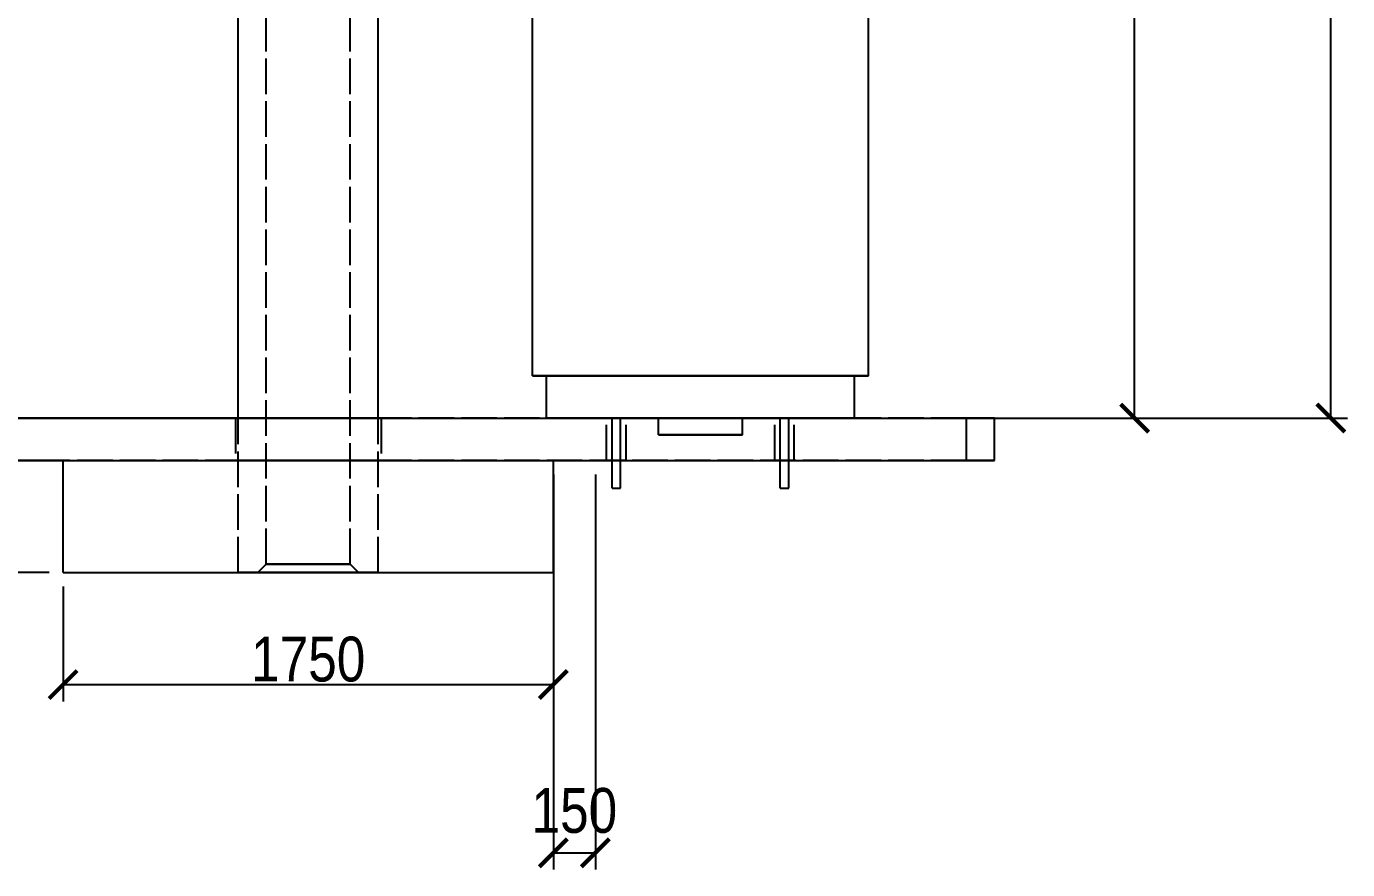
# Model space of a CAD drawing. Header units: millimetres. Extents: x -13 to 147, y -140 to 87.
# Drawn here: x 15.19 to 62.35, y 26.9 to 56.98 of the extents above; entities that cross this region are included whole.
import ezdxf

# ---------------------------------------------------------------- set-up
doc = ezdxf.new("R2010")
doc.units = ezdxf.units.MM
doc.linetypes.add('DASHED', pattern=[1.524, 1.27, -0.254])
for name, color, linetype in [('DIMS', 3, 'CONTINUOUS'), ('HIDDEN', 8, 'DASHED'), ('VISIBLE', 7, 'CONTINUOUS')]:
    doc.layers.add(name, color=color, linetype=linetype)
doc.styles.add('OpenSansCondensed-Light', font='OpenSansCondensed-Light.ttf')
doc.dimstyles.new('EZDXF', dxfattribs={"dimtxt": 0.25, "dimasz": 0.175, "dimexe": 0.375, "dimexo": 0.125, "dimgap": 0.1, "dimtad": 1, "dimlfac": 100, "dimzin": 12, "dimdsep": 46, "dimtxsty": 'OpenSansCondensed-Light', "dimblk": 'ARCHTICK', "dimcen": 2.5, "dimazin": 3, "dimtfac": 0.5, "dimtmove": 2, "dimatfit": 3})

# ---------------------------------------------------------------- blocks, each defined once
blk = doc.blocks.new('_ARCHTICK')
at = {"color": 0, "linetype": 'BYBLOCK', "const_width": 0.15}
blk.add_lwpolyline([(-0.5, -0.5), (0.5, 0.5)], dxfattribs=at)

msp = doc.modelspace()

# ---------------------------------------------------------------- linework, layer by layer
at = {"layer": 'HIDDEN'}
for points in [[(23.75, 37.8), (23.75, 86.2)], [(26.75, 37.8), (26.75, 86.2)], [(33.25, 44.51), (33.44048, 44.51), (33.63095, 44.51), (33.82143, 44.51), (34.0119, 44.51), (34.20238, 44.51), (34.39286, 44.51), (34.58333, 44.51), (34.77381, 44.51), (34.96429, 44.51), (35.15476, 44.51), (35.34524, 44.51), (35.53571, 44.51), (35.72619, 44.51), (35.91667, 44.51), (36.10714, 44.51), (36.29762, 44.51), (36.4881, 44.51), (36.67857, 44.51), (36.86905, 44.51), (37.05952, 44.51), (37.25, 44.51), (37.44048, 44.51), (37.63095, 44.51), (37.82143, 44.51), (38.0119, 44.51), (38.20238, 44.51), (38.39286, 44.51), (38.58333, 44.51), (38.77381, 44.51), (38.96429, 44.51), (39.15476, 44.51), (39.34524, 44.51), (39.53571, 44.51), (39.72619, 44.51), (39.91667, 44.51), (40.10714, 44.51), (40.29762, 44.51), (40.4881, 44.51), (40.67857, 44.51), (40.86905, 44.51), (41.05952, 44.51), (41.25, 44.51), (41.44048, 44.51), (41.63095, 44.51), (41.82143, 44.51), (42.0119, 44.51), (42.20238, 44.51), (42.39286, 44.51), (42.58333, 44.51), (42.77381, 44.51), (42.96429, 44.51), (43.15476, 44.51), (43.34524, 44.51), (43.53571, 44.51), (43.72619, 44.51), (43.91667, 44.51), (44.10714, 44.51), (44.29762, 44.51), (44.4881, 44.51), (44.67857, 44.51), (44.86905, 44.51), (45.05952, 44.51), (45.25, 44.51)], [(44.75, 44.51), (44.5754, 44.51), (44.40079, 44.51), (44.22619, 44.51), (44.05159, 44.51), (43.87698, 44.51), (43.70238, 44.51), (43.52778, 44.51), (43.35317, 44.51), (43.17857, 44.51), (43.00397, 44.51), (42.82937, 44.51), (42.65476, 44.51), (42.48016, 44.51), (42.30556, 44.51), (42.13095, 44.51), (41.95635, 44.51), (41.78175, 44.51), (41.60714, 44.51), (41.43254, 44.51), (41.25794, 44.51), (41.08333, 44.51), (40.90873, 44.51), (40.73413, 44.51), (40.55952, 44.51), (40.38492, 44.51), (40.21032, 44.51), (40.03571, 44.51), (39.86111, 44.51), (39.68651, 44.51), (39.5119, 44.51), (39.3373, 44.51), (39.1627, 44.51), (38.9881, 44.51), (38.81349, 44.51), (38.63889, 44.51), (38.46429, 44.51), (38.28968, 44.51), (38.11508, 44.51), (37.94048, 44.51), (37.76587, 44.51), (37.59127, 44.51), (37.41667, 44.51), (37.24206, 44.51), (37.06746, 44.51), (36.89286, 44.51), (36.71825, 44.51), (36.54365, 44.51), (36.36905, 44.51), (36.19444, 44.51), (36.01984, 44.51), (35.84524, 44.51), (35.67063, 44.51), (35.49603, 44.51), (35.32143, 44.51), (35.14683, 44.51), (34.97222, 44.51), (34.79762, 44.51), (34.62302, 44.51), (34.44841, 44.51), (34.27381, 44.51), (34.09921, 44.51), (33.9246, 44.51), (33.75, 44.51)], [(33.75, 44.51), (33.9246, 44.51), (34.09921, 44.51), (34.27381, 44.51), (34.44841, 44.51), (34.62302, 44.51), (34.79762, 44.51), (34.97222, 44.51), (35.14683, 44.51), (35.32143, 44.51), (35.49603, 44.51), (35.67063, 44.51), (35.84524, 44.51), (36.01984, 44.51), (36.19444, 44.51), (36.36905, 44.51), (36.54365, 44.51), (36.71825, 44.51), (36.89286, 44.51), (37.06746, 44.51), (37.24206, 44.51), (37.41667, 44.51), (37.59127, 44.51), (37.76587, 44.51), (37.94048, 44.51), (38.11508, 44.51), (38.28968, 44.51), (38.46429, 44.51), (38.63889, 44.51), (38.81349, 44.51), (38.9881, 44.51), (39.1627, 44.51), (39.3373, 44.51), (39.5119, 44.51), (39.68651, 44.51), (39.86111, 44.51), (40.03571, 44.51), (40.21032, 44.51), (40.38492, 44.51), (40.55952, 44.51), (40.73413, 44.51), (40.90873, 44.51), (41.08333, 44.51), (41.25794, 44.51), (41.43254, 44.51), (41.60714, 44.51), (41.78175, 44.51), (41.95635, 44.51), (42.13095, 44.51), (42.30556, 44.51), (42.48016, 44.51), (42.65476, 44.51), (42.82937, 44.51), (43.00397, 44.51), (43.17857, 44.51), (43.35317, 44.51), (43.52778, 44.51), (43.70238, 44.51), (43.87698, 44.51), (44.05159, 44.51), (44.22619, 44.51), (44.40079, 44.51), (44.5754, 44.51), (44.75, 44.51)], [(48.75, 43.01), (1.75, 43.01)], [(25.25, 43.01), (25.20873, 43.01), (25.16746, 43.01), (25.12619, 43.01), (25.08492, 43.01), (25.04365, 43.01), (25.00238, 43.01), (24.96111, 43.01), (24.91984, 43.01), (24.87857, 43.01), (24.8373, 43.01), (24.79603, 43.01), (24.75476, 43.01), (24.71349, 43.01), (24.67222, 43.01), (24.63095, 43.01), (24.58968, 43.01), (24.54841, 43.01), (24.50714, 43.01), (24.46587, 43.01), (24.4246, 43.01), (24.38333, 43.01), (24.34206, 43.01), (24.30079, 43.01), (24.25952, 43.01), (24.21825, 43.01), (24.17698, 43.01), (24.13571, 43.01), (24.09444, 43.01), (24.05317, 43.01), (24.0119, 43.01), (23.97063, 43.01), (23.92937, 43.01), (23.8881, 43.01), (23.84683, 43.01), (23.80556, 43.01), (23.76429, 43.01), (23.72302, 43.01), (23.68175, 43.01), (23.64048, 43.01), (23.59921, 43.01), (23.55794, 43.01), (23.51667, 43.01), (23.4754, 43.01), (23.43413, 43.01), (23.39286, 43.01), (23.35159, 43.01), (23.31032, 43.01), (23.26905, 43.01), (23.22778, 43.01), (23.18651, 43.01), (23.14524, 43.01), (23.10397, 43.01), (23.0627, 43.01), (23.02143, 43.01), (22.98016, 43.01), (22.93889, 43.01), (22.89762, 43.01), (22.85635, 43.01), (22.81508, 43.01), (22.77381, 43.01), (22.73254, 43.01), (22.69127, 43.01), (22.65, 43.01)], [(22.65, 43.01), (22.73254, 43.01), (22.81508, 43.01), (22.89762, 43.01), (22.98016, 43.01), (23.0627, 43.01), (23.14524, 43.01), (23.22778, 43.01), (23.31032, 43.01), (23.39286, 43.01), (23.4754, 43.01), (23.55794, 43.01), (23.64048, 43.01), (23.72302, 43.01), (23.80556, 43.01), (23.8881, 43.01), (23.97063, 43.01), (24.05317, 43.01), (24.13571, 43.01), (24.21825, 43.01), (24.30079, 43.01), (24.38333, 43.01), (24.46587, 43.01), (24.54841, 43.01), (24.63095, 43.01), (24.71349, 43.01), (24.79603, 43.01), (24.87857, 43.01), (24.96111, 43.01), (25.04365, 43.01), (25.12619, 43.01), (25.20873, 43.01), (25.29127, 43.01), (25.37381, 43.01), (25.45635, 43.01), (25.53889, 43.01), (25.62143, 43.01), (25.70397, 43.01), (25.78651, 43.01), (25.86905, 43.01), (25.95159, 43.01), (26.03413, 43.01), (26.11667, 43.01), (26.19921, 43.01), (26.28175, 43.01), (26.36429, 43.01), (26.44683, 43.01), (26.52937, 43.01), (26.6119, 43.01), (26.69444, 43.01), (26.77698, 43.01), (26.85952, 43.01), (26.94206, 43.01), (27.0246, 43.01), (27.10714, 43.01), (27.18968, 43.01), (27.27222, 43.01), (27.35476, 43.01), (27.4373, 43.01), (27.51984, 43.01), (27.60238, 43.01), (27.68492, 43.01), (27.76746, 43.01), (27.85, 43.01)], [(22.65, 43.01), (22.65, 41.5)], [(22.75, 37.5), (22.75, 43.01)], [(27.85, 43.01), (27.80873, 43.01), (27.76746, 43.01), (27.72619, 43.01), (27.68492, 43.01), (27.64365, 43.01), (27.60238, 43.01), (27.56111, 43.01), (27.51984, 43.01), (27.47857, 43.01), (27.4373, 43.01), (27.39603, 43.01), (27.35476, 43.01), (27.31349, 43.01), (27.27222, 43.01), (27.23095, 43.01), (27.18968, 43.01), (27.14841, 43.01), (27.10714, 43.01), (27.06587, 43.01), (27.0246, 43.01), (26.98333, 43.01), (26.94206, 43.01), (26.90079, 43.01), (26.85952, 43.01), (26.81825, 43.01), (26.77698, 43.01), (26.73571, 43.01), (26.69444, 43.01), (26.65317, 43.01), (26.6119, 43.01), (26.57063, 43.01), (26.52937, 43.01), (26.4881, 43.01), (26.44683, 43.01), (26.40556, 43.01), (26.36429, 43.01), (26.32302, 43.01), (26.28175, 43.01), (26.24048, 43.01), (26.19921, 43.01), (26.15794, 43.01), (26.11667, 43.01), (26.0754, 43.01), (26.03413, 43.01), (25.99286, 43.01), (25.95159, 43.01), (25.91032, 43.01), (25.86905, 43.01), (25.82778, 43.01), (25.78651, 43.01), (25.74524, 43.01), (25.70397, 43.01), (25.6627, 43.01), (25.62143, 43.01), (25.58016, 43.01), (25.53889, 43.01), (25.49762, 43.01), (25.45635, 43.01), (25.41508, 43.01), (25.37381, 43.01), (25.33254, 43.01), (25.29127, 43.01), (25.25, 43.01)], [(27.75, 37.5), (27.75, 43.01)], [(27.85, 43.01), (27.85, 41.5)], [(44.75, 43.01), (44.5754, 43.01), (44.40079, 43.01), (44.22619, 43.01), (44.05159, 43.01), (43.87698, 43.01), (43.70238, 43.01), (43.52778, 43.01), (43.35317, 43.01), (43.17857, 43.01), (43.00397, 43.01), (42.82937, 43.01), (42.65476, 43.01), (42.48016, 43.01), (42.30556, 43.01), (42.13095, 43.01), (41.95635, 43.01), (41.78175, 43.01), (41.60714, 43.01), (41.43254, 43.01), (41.25794, 43.01), (41.08333, 43.01), (40.90873, 43.01), (40.73413, 43.01), (40.55952, 43.01), (40.38492, 43.01), (40.21032, 43.01), (40.03571, 43.01), (39.86111, 43.01), (39.68651, 43.01), (39.5119, 43.01), (39.3373, 43.01), (39.1627, 43.01), (38.9881, 43.01), (38.81349, 43.01), (38.63889, 43.01), (38.46429, 43.01), (38.28968, 43.01), (38.11508, 43.01), (37.94048, 43.01), (37.76587, 43.01), (37.59127, 43.01), (37.41667, 43.01), (37.24206, 43.01), (37.06746, 43.01), (36.89286, 43.01), (36.71825, 43.01), (36.54365, 43.01), (36.36905, 43.01), (36.19444, 43.01), (36.01984, 43.01), (35.84524, 43.01), (35.67063, 43.01), (35.49603, 43.01), (35.32143, 43.01), (35.14683, 43.01), (34.97222, 43.01), (34.79762, 43.01), (34.62302, 43.01), (34.44841, 43.01), (34.27381, 43.01), (34.09921, 43.01), (33.9246, 43.01), (33.75, 43.01)], [(33.75, 43.01), (33.9246, 43.01), (34.09921, 43.01), (34.27381, 43.01), (34.44841, 43.01), (34.62302, 43.01), (34.79762, 43.01), (34.97222, 43.01), (35.14683, 43.01), (35.32143, 43.01), (35.49603, 43.01), (35.67063, 43.01), (35.84524, 43.01), (36.01984, 43.01), (36.19444, 43.01), (36.36905, 43.01), (36.54365, 43.01), (36.71825, 43.01), (36.89286, 43.01), (37.06746, 43.01), (37.24206, 43.01), (37.41667, 43.01), (37.59127, 43.01), (37.76587, 43.01), (37.94048, 43.01), (38.11508, 43.01), (38.28968, 43.01), (38.46429, 43.01), (38.63889, 43.01), (38.81349, 43.01), (38.9881, 43.01), (39.1627, 43.01), (39.3373, 43.01), (39.5119, 43.01), (39.68651, 43.01), (39.86111, 43.01), (40.03571, 43.01), (40.21032, 43.01), (40.38492, 43.01), (40.55952, 43.01), (40.73413, 43.01), (40.90873, 43.01), (41.08333, 43.01), (41.25794, 43.01), (41.43254, 43.01), (41.60714, 43.01), (41.78175, 43.01), (41.95635, 43.01), (42.13095, 43.01), (42.30556, 43.01), (42.48016, 43.01), (42.65476, 43.01), (42.82937, 43.01), (43.00397, 43.01), (43.17857, 43.01), (43.35317, 43.01), (43.52778, 43.01), (43.70238, 43.01), (43.87698, 43.01), (44.05159, 43.01), (44.22619, 43.01), (44.40079, 43.01), (44.5754, 43.01), (44.75, 43.01)], [(36.6, 43.01), (36.58889, 43.01), (36.57778, 43.01), (36.56667, 43.01), (36.55556, 43.01), (36.54444, 43.01), (36.53333, 43.01), (36.52222, 43.01), (36.51111, 43.01), (36.5, 43.01), (36.48889, 43.01), (36.47778, 43.01), (36.46667, 43.01), (36.45556, 43.01), (36.44444, 43.01), (36.43333, 43.01), (36.42222, 43.01), (36.41111, 43.01), (36.4, 43.01), (36.38889, 43.01), (36.37778, 43.01), (36.36667, 43.01), (36.35556, 43.01), (36.34444, 43.01), (36.33333, 43.01), (36.32222, 43.01), (36.31111, 43.01), (36.3, 43.01), (36.28889, 43.01), (36.27778, 43.01), (36.26667, 43.01), (36.25556, 43.01), (36.24444, 43.01), (36.23333, 43.01), (36.22222, 43.01), (36.21111, 43.01), (36.2, 43.01), (36.18889, 43.01), (36.17778, 43.01), (36.16667, 43.01), (36.15556, 43.01), (36.14444, 43.01), (36.13333, 43.01), (36.12222, 43.01), (36.11111, 43.01), (36.1, 43.01), (36.08889, 43.01), (36.07778, 43.01), (36.06667, 43.01), (36.05556, 43.01), (36.04444, 43.01), (36.03333, 43.01), (36.02222, 43.01), (36.01111, 43.01), (36, 43.01), (35.98889, 43.01), (35.97778, 43.01), (35.96667, 43.01), (35.95556, 43.01), (35.94444, 43.01), (35.93333, 43.01), (35.92222, 43.01), (35.91111, 43.01), (35.9, 43.01)], [(35.9, 43.01), (35.91111, 43.01), (35.92222, 43.01), (35.93333, 43.01), (35.94444, 43.01), (35.95556, 43.01), (35.96667, 43.01), (35.97778, 43.01), (35.98889, 43.01), (36, 43.01), (36.01111, 43.01), (36.02222, 43.01), (36.03333, 43.01), (36.04444, 43.01), (36.05556, 43.01), (36.06667, 43.01), (36.07778, 43.01), (36.08889, 43.01), (36.1, 43.01), (36.11111, 43.01), (36.12222, 43.01), (36.13333, 43.01), (36.14444, 43.01), (36.15556, 43.01), (36.16667, 43.01), (36.17778, 43.01), (36.18889, 43.01), (36.2, 43.01), (36.21111, 43.01), (36.22222, 43.01), (36.23333, 43.01), (36.24444, 43.01), (36.25556, 43.01), (36.26667, 43.01), (36.27778, 43.01), (36.28889, 43.01), (36.3, 43.01), (36.31111, 43.01), (36.32222, 43.01), (36.33333, 43.01), (36.34444, 43.01), (36.35556, 43.01), (36.36667, 43.01), (36.37778, 43.01), (36.38889, 43.01), (36.4, 43.01), (36.41111, 43.01), (36.42222, 43.01), (36.43333, 43.01), (36.44444, 43.01), (36.45556, 43.01), (36.46667, 43.01), (36.47778, 43.01), (36.48889, 43.01), (36.5, 43.01), (36.51111, 43.01), (36.52222, 43.01), (36.53333, 43.01), (36.54444, 43.01), (36.55556, 43.01), (36.56667, 43.01), (36.57778, 43.01), (36.58889, 43.01), (36.6, 43.01)], [(35.9, 41.5), (35.9, 43.01)], [(35.9, 41.5), (35.9, 43.01)], [(36.1, 43.01), (36.4, 43.01)], [(36.1, 43.01), (36.4, 43.01)], [(36.1, 40.51), (36.1, 43.01)], [(36.1, 41.5), (36.1, 43.01)], [(36.4, 41.5), (36.4, 43.01)], [(36.4, 40.51), (36.4, 43.01)], [(36.6, 41.5), (36.6, 43.01)], [(36.6, 41.5), (36.6, 43.01)], [(40.75, 43.01), (40.70238, 43.01), (40.65476, 43.01), (40.60714, 43.01), (40.55952, 43.01), (40.5119, 43.01), (40.46429, 43.01), (40.41667, 43.01), (40.36905, 43.01), (40.32143, 43.01), (40.27381, 43.01), (40.22619, 43.01), (40.17857, 43.01), (40.13095, 43.01), (40.08333, 43.01), (40.03571, 43.01), (39.9881, 43.01), (39.94048, 43.01), (39.89286, 43.01), (39.84524, 43.01), (39.79762, 43.01), (39.75, 43.01), (39.70238, 43.01), (39.65476, 43.01), (39.60714, 43.01), (39.55952, 43.01), (39.5119, 43.01), (39.46429, 43.01), (39.41667, 43.01), (39.36905, 43.01), (39.32143, 43.01), (39.27381, 43.01), (39.22619, 43.01), (39.17857, 43.01), (39.13095, 43.01), (39.08333, 43.01), (39.03571, 43.01), (38.9881, 43.01), (38.94048, 43.01), (38.89286, 43.01), (38.84524, 43.01), (38.79762, 43.01), (38.75, 43.01), (38.70238, 43.01), (38.65476, 43.01), (38.60714, 43.01), (38.55952, 43.01), (38.5119, 43.01), (38.46429, 43.01), (38.41667, 43.01), (38.36905, 43.01), (38.32143, 43.01), (38.27381, 43.01), (38.22619, 43.01), (38.17857, 43.01), (38.13095, 43.01), (38.08333, 43.01), (38.03571, 43.01), (37.9881, 43.01), (37.94048, 43.01), (37.89286, 43.01), (37.84524, 43.01), (37.79762, 43.01), (37.75, 43.01)], [(37.75, 43.01), (37.79762, 43.01), (37.84524, 43.01), (37.89286, 43.01), (37.94048, 43.01), (37.9881, 43.01), (38.03571, 43.01), (38.08333, 43.01), (38.13095, 43.01), (38.17857, 43.01), (38.22619, 43.01), (38.27381, 43.01), (38.32143, 43.01), (38.36905, 43.01), (38.41667, 43.01), (38.46429, 43.01), (38.5119, 43.01), (38.55952, 43.01), (38.60714, 43.01), (38.65476, 43.01), (38.70238, 43.01), (38.75, 43.01), (38.79762, 43.01), (38.84524, 43.01), (38.89286, 43.01), (38.94048, 43.01), (38.9881, 43.01), (39.03571, 43.01), (39.08333, 43.01), (39.13095, 43.01), (39.17857, 43.01), (39.22619, 43.01), (39.27381, 43.01), (39.32143, 43.01), (39.36905, 43.01), (39.41667, 43.01), (39.46429, 43.01), (39.5119, 43.01), (39.55952, 43.01), (39.60714, 43.01), (39.65476, 43.01), (39.70238, 43.01), (39.75, 43.01), (39.79762, 43.01), (39.84524, 43.01), (39.89286, 43.01), (39.94048, 43.01), (39.9881, 43.01), (40.03571, 43.01), (40.08333, 43.01), (40.13095, 43.01), (40.17857, 43.01), (40.22619, 43.01), (40.27381, 43.01), (40.32143, 43.01), (40.36905, 43.01), (40.41667, 43.01), (40.46429, 43.01), (40.5119, 43.01), (40.55952, 43.01), (40.60714, 43.01), (40.65476, 43.01), (40.70238, 43.01), (40.75, 43.01)], [(37.75, 42.41), (37.75, 43.01)], [(40.75, 42.41), (40.75, 43.01)], [(42.6, 43.01), (42.58889, 43.01), (42.57778, 43.01), (42.56667, 43.01), (42.55556, 43.01), (42.54444, 43.01), (42.53333, 43.01), (42.52222, 43.01), (42.51111, 43.01), (42.5, 43.01), (42.48889, 43.01), (42.47778, 43.01), (42.46667, 43.01), (42.45556, 43.01), (42.44444, 43.01), (42.43333, 43.01), (42.42222, 43.01), (42.41111, 43.01), (42.4, 43.01), (42.38889, 43.01), (42.37778, 43.01), (42.36667, 43.01), (42.35556, 43.01), (42.34444, 43.01), (42.33333, 43.01), (42.32222, 43.01), (42.31111, 43.01), (42.3, 43.01), (42.28889, 43.01), (42.27778, 43.01), (42.26667, 43.01), (42.25556, 43.01), (42.24444, 43.01), (42.23333, 43.01), (42.22222, 43.01), (42.21111, 43.01), (42.2, 43.01), (42.18889, 43.01), (42.17778, 43.01), (42.16667, 43.01), (42.15556, 43.01), (42.14444, 43.01), (42.13333, 43.01), (42.12222, 43.01), (42.11111, 43.01), (42.1, 43.01), (42.08889, 43.01), (42.07778, 43.01), (42.06667, 43.01), (42.05556, 43.01), (42.04444, 43.01), (42.03333, 43.01), (42.02222, 43.01), (42.01111, 43.01), (42, 43.01), (41.98889, 43.01), (41.97778, 43.01), (41.96667, 43.01), (41.95556, 43.01), (41.94444, 43.01), (41.93333, 43.01), (41.92222, 43.01), (41.91111, 43.01), (41.9, 43.01)], [(41.9, 43.01), (41.91111, 43.01), (41.92222, 43.01), (41.93333, 43.01), (41.94444, 43.01), (41.95556, 43.01), (41.96667, 43.01), (41.97778, 43.01), (41.98889, 43.01), (42, 43.01), (42.01111, 43.01), (42.02222, 43.01), (42.03333, 43.01), (42.04444, 43.01), (42.05556, 43.01), (42.06667, 43.01), (42.07778, 43.01), (42.08889, 43.01), (42.1, 43.01), (42.11111, 43.01), (42.12222, 43.01), (42.13333, 43.01), (42.14444, 43.01), (42.15556, 43.01), (42.16667, 43.01), (42.17778, 43.01), (42.18889, 43.01), (42.2, 43.01), (42.21111, 43.01), (42.22222, 43.01), (42.23333, 43.01), (42.24444, 43.01), (42.25556, 43.01), (42.26667, 43.01), (42.27778, 43.01), (42.28889, 43.01), (42.3, 43.01), (42.31111, 43.01), (42.32222, 43.01), (42.33333, 43.01), (42.34444, 43.01), (42.35556, 43.01), (42.36667, 43.01), (42.37778, 43.01), (42.38889, 43.01), (42.4, 43.01), (42.41111, 43.01), (42.42222, 43.01), (42.43333, 43.01), (42.44444, 43.01), (42.45556, 43.01), (42.46667, 43.01), (42.47778, 43.01), (42.48889, 43.01), (42.5, 43.01), (42.51111, 43.01), (42.52222, 43.01), (42.53333, 43.01), (42.54444, 43.01), (42.55556, 43.01), (42.56667, 43.01), (42.57778, 43.01), (42.58889, 43.01), (42.6, 43.01)], [(41.9, 41.5), (41.9, 43.01)], [(41.9, 41.5), (41.9, 43.01)], [(42.1, 43.01), (42.4, 43.01)], [(42.1, 43.01), (42.4, 43.01)], [(42.1, 40.51), (42.1, 43.01)], [(42.1, 41.5), (42.1, 43.01)], [(42.4, 40.51), (42.4, 43.01)], [(42.4, 41.5), (42.4, 43.01)], [(42.6, 41.5), (42.6, 43.01)], [(42.6, 41.5), (42.6, 43.01)], [(49.75, 43.01), (49.73413, 43.01), (49.71825, 43.01), (49.70238, 43.01), (49.68651, 43.01), (49.67063, 43.01), (49.65476, 43.01), (49.63889, 43.01), (49.62302, 43.01), (49.60714, 43.01), (49.59127, 43.01), (49.5754, 43.01), (49.55952, 43.01), (49.54365, 43.01), (49.52778, 43.01), (49.5119, 43.01), (49.49603, 43.01), (49.48016, 43.01), (49.46429, 43.01), (49.44841, 43.01), (49.43254, 43.01), (49.41667, 43.01), (49.40079, 43.01), (49.38492, 43.01), (49.36905, 43.01), (49.35317, 43.01), (49.3373, 43.01), (49.32143, 43.01), (49.30556, 43.01), (49.28968, 43.01), (49.27381, 43.01), (49.25794, 43.01), (49.24206, 43.01), (49.22619, 43.01), (49.21032, 43.01), (49.19444, 43.01), (49.17857, 43.01), (49.1627, 43.01), (49.14683, 43.01), (49.13095, 43.01), (49.11508, 43.01), (49.09921, 43.01), (49.08333, 43.01), (49.06746, 43.01), (49.05159, 43.01), (49.03571, 43.01), (49.01984, 43.01), (49.00397, 43.01), (48.9881, 43.01), (48.97222, 43.01), (48.95635, 43.01), (48.94048, 43.01), (48.9246, 43.01), (48.90873, 43.01), (48.89286, 43.01), (48.87698, 43.01), (48.86111, 43.01), (48.84524, 43.01), (48.82937, 43.01), (48.81349, 43.01), (48.79762, 43.01), (48.78175, 43.01), (48.76587, 43.01), (48.75, 43.01)], [(48.75, 41.5), (48.75, 43.01)], [(49.75, 41.5), (49.75, 43.01)], [(40.75, 42.41), (40.70238, 42.41), (40.65476, 42.41), (40.60714, 42.41), (40.55952, 42.41), (40.5119, 42.41), (40.46429, 42.41), (40.41667, 42.41), (40.36905, 42.41), (40.32143, 42.41), (40.27381, 42.41), (40.22619, 42.41), (40.17857, 42.41), (40.13095, 42.41), (40.08333, 42.41), (40.03571, 42.41), (39.9881, 42.41), (39.94048, 42.41), (39.89286, 42.41), (39.84524, 42.41), (39.79762, 42.41), (39.75, 42.41), (39.70238, 42.41), (39.65476, 42.41), (39.60714, 42.41), (39.55952, 42.41), (39.5119, 42.41), (39.46429, 42.41), (39.41667, 42.41), (39.36905, 42.41), (39.32143, 42.41), (39.27381, 42.41), (39.22619, 42.41), (39.17857, 42.41), (39.13095, 42.41), (39.08333, 42.41), (39.03571, 42.41), (38.9881, 42.41), (38.94048, 42.41), (38.89286, 42.41), (38.84524, 42.41), (38.79762, 42.41), (38.75, 42.41), (38.70238, 42.41), (38.65476, 42.41), (38.60714, 42.41), (38.55952, 42.41), (38.5119, 42.41), (38.46429, 42.41), (38.41667, 42.41), (38.36905, 42.41), (38.32143, 42.41), (38.27381, 42.41), (38.22619, 42.41), (38.17857, 42.41), (38.13095, 42.41), (38.08333, 42.41), (38.03571, 42.41), (37.9881, 42.41), (37.94048, 42.41), (37.89286, 42.41), (37.84524, 42.41), (37.79762, 42.41), (37.75, 42.41)], [(37.75, 42.41), (37.79762, 42.41), (37.84524, 42.41), (37.89286, 42.41), (37.94048, 42.41), (37.9881, 42.41), (38.03571, 42.41), (38.08333, 42.41), (38.13095, 42.41), (38.17857, 42.41), (38.22619, 42.41), (38.27381, 42.41), (38.32143, 42.41), (38.36905, 42.41), (38.41667, 42.41), (38.46429, 42.41), (38.5119, 42.41), (38.55952, 42.41), (38.60714, 42.41), (38.65476, 42.41), (38.70238, 42.41), (38.75, 42.41), (38.79762, 42.41), (38.84524, 42.41), (38.89286, 42.41), (38.94048, 42.41), (38.9881, 42.41), (39.03571, 42.41), (39.08333, 42.41), (39.13095, 42.41), (39.17857, 42.41), (39.22619, 42.41), (39.27381, 42.41), (39.32143, 42.41), (39.36905, 42.41), (39.41667, 42.41), (39.46429, 42.41), (39.5119, 42.41), (39.55952, 42.41), (39.60714, 42.41), (39.65476, 42.41), (39.70238, 42.41), (39.75, 42.41), (39.79762, 42.41), (39.84524, 42.41), (39.89286, 42.41), (39.94048, 42.41), (39.9881, 42.41), (40.03571, 42.41), (40.08333, 42.41), (40.13095, 42.41), (40.17857, 42.41), (40.22619, 42.41), (40.27381, 42.41), (40.32143, 42.41), (40.36905, 42.41), (40.41667, 42.41), (40.46429, 42.41), (40.5119, 42.41), (40.55952, 42.41), (40.60714, 42.41), (40.65476, 42.41), (40.70238, 42.41), (40.75, 42.41)], [(48.75, 41.5), (1.75, 41.5)], [(16.5, 37.5), (16.5, 41.5)], [(16.5, 41.5), (34, 41.5)], [(16.5, 41.5), (34, 41.5)], [(25.25, 41.5), (25.20873, 41.5), (25.16746, 41.5), (25.12619, 41.5), (25.08492, 41.5), (25.04365, 41.5), (25.00238, 41.5), (24.96111, 41.5), (24.91984, 41.5), (24.87857, 41.5), (24.8373, 41.5), (24.79603, 41.5), (24.75476, 41.5), (24.71349, 41.5), (24.67222, 41.5), (24.63095, 41.5), (24.58968, 41.5), (24.54841, 41.5), (24.50714, 41.5), (24.46587, 41.5), (24.4246, 41.5), (24.38333, 41.5), (24.34206, 41.5), (24.30079, 41.5), (24.25952, 41.5), (24.21825, 41.5), (24.17698, 41.5), (24.13571, 41.5), (24.09444, 41.5), (24.05317, 41.5), (24.0119, 41.5), (23.97063, 41.5), (23.92937, 41.5), (23.8881, 41.5), (23.84683, 41.5), (23.80556, 41.5), (23.76429, 41.5), (23.72302, 41.5), (23.68175, 41.5), (23.64048, 41.5), (23.59921, 41.5), (23.55794, 41.5), (23.51667, 41.5), (23.4754, 41.5), (23.43413, 41.5), (23.39286, 41.5), (23.35159, 41.5), (23.31032, 41.5), (23.26905, 41.5), (23.22778, 41.5), (23.18651, 41.5), (23.14524, 41.5), (23.10397, 41.5), (23.0627, 41.5), (23.02143, 41.5), (22.98016, 41.5), (22.93889, 41.5), (22.89762, 41.5), (22.85635, 41.5), (22.81508, 41.5), (22.77381, 41.5), (22.73254, 41.5), (22.69127, 41.5), (22.65, 41.5)], [(22.65, 41.5), (22.73254, 41.5), (22.81508, 41.5), (22.89762, 41.5), (22.98016, 41.5), (23.0627, 41.5), (23.14524, 41.5), (23.22778, 41.5), (23.31032, 41.5), (23.39286, 41.5), (23.4754, 41.5), (23.55794, 41.5), (23.64048, 41.5), (23.72302, 41.5), (23.80556, 41.5), (23.8881, 41.5), (23.97063, 41.5), (24.05317, 41.5), (24.13571, 41.5), (24.21825, 41.5), (24.30079, 41.5), (24.38333, 41.5), (24.46587, 41.5), (24.54841, 41.5), (24.63095, 41.5), (24.71349, 41.5), (24.79603, 41.5), (24.87857, 41.5), (24.96111, 41.5), (25.04365, 41.5), (25.12619, 41.5), (25.20873, 41.5), (25.29127, 41.5), (25.37381, 41.5), (25.45635, 41.5), (25.53889, 41.5), (25.62143, 41.5), (25.70397, 41.5), (25.78651, 41.5), (25.86905, 41.5), (25.95159, 41.5), (26.03413, 41.5), (26.11667, 41.5), (26.19921, 41.5), (26.28175, 41.5), (26.36429, 41.5), (26.44683, 41.5), (26.52937, 41.5), (26.6119, 41.5), (26.69444, 41.5), (26.77698, 41.5), (26.85952, 41.5), (26.94206, 41.5), (27.0246, 41.5), (27.10714, 41.5), (27.18968, 41.5), (27.27222, 41.5), (27.35476, 41.5), (27.4373, 41.5), (27.51984, 41.5), (27.60238, 41.5), (27.68492, 41.5), (27.76746, 41.5), (27.85, 41.5)], [(27.75, 41.5), (27.67063, 41.5), (27.59127, 41.5), (27.5119, 41.5), (27.43254, 41.5), (27.35317, 41.5), (27.27381, 41.5), (27.19444, 41.5), (27.11508, 41.5), (27.03571, 41.5), (26.95635, 41.5), (26.87698, 41.5), (26.79762, 41.5), (26.71825, 41.5), (26.63889, 41.5), (26.55952, 41.5), (26.48016, 41.5), (26.40079, 41.5), (26.32143, 41.5), (26.24206, 41.5), (26.1627, 41.5), (26.08333, 41.5), (26.00397, 41.5), (25.9246, 41.5), (25.84524, 41.5), (25.76587, 41.5), (25.68651, 41.5), (25.60714, 41.5), (25.52778, 41.5), (25.44841, 41.5), (25.36905, 41.5), (25.28968, 41.5), (25.21032, 41.5), (25.13095, 41.5), (25.05159, 41.5), (24.97222, 41.5), (24.89286, 41.5), (24.81349, 41.5), (24.73413, 41.5), (24.65476, 41.5), (24.5754, 41.5), (24.49603, 41.5), (24.41667, 41.5), (24.3373, 41.5), (24.25794, 41.5), (24.17857, 41.5), (24.09921, 41.5), (24.01984, 41.5), (23.94048, 41.5), (23.86111, 41.5), (23.78175, 41.5), (23.70238, 41.5), (23.62302, 41.5), (23.54365, 41.5), (23.46429, 41.5), (23.38492, 41.5), (23.30556, 41.5), (23.22619, 41.5), (23.14683, 41.5), (23.06746, 41.5), (22.9881, 41.5), (22.90873, 41.5), (22.82937, 41.5), (22.75, 41.5)], [(22.75, 41.5), (22.82937, 41.5), (22.90873, 41.5), (22.9881, 41.5), (23.06746, 41.5), (23.14683, 41.5), (23.22619, 41.5), (23.30556, 41.5), (23.38492, 41.5), (23.46429, 41.5), (23.54365, 41.5), (23.62302, 41.5), (23.70238, 41.5), (23.78175, 41.5), (23.86111, 41.5), (23.94048, 41.5), (24.01984, 41.5), (24.09921, 41.5), (24.17857, 41.5), (24.25794, 41.5), (24.3373, 41.5), (24.41667, 41.5), (24.49603, 41.5), (24.5754, 41.5), (24.65476, 41.5), (24.73413, 41.5), (24.81349, 41.5), (24.89286, 41.5), (24.97222, 41.5), (25.05159, 41.5), (25.13095, 41.5), (25.21032, 41.5), (25.28968, 41.5), (25.36905, 41.5), (25.44841, 41.5), (25.52778, 41.5), (25.60714, 41.5), (25.68651, 41.5), (25.76587, 41.5), (25.84524, 41.5), (25.9246, 41.5), (26.00397, 41.5), (26.08333, 41.5), (26.1627, 41.5), (26.24206, 41.5), (26.32143, 41.5), (26.40079, 41.5), (26.48016, 41.5), (26.55952, 41.5), (26.63889, 41.5), (26.71825, 41.5), (26.79762, 41.5), (26.87698, 41.5), (26.95635, 41.5), (27.03571, 41.5), (27.11508, 41.5), (27.19444, 41.5), (27.27381, 41.5), (27.35317, 41.5), (27.43254, 41.5), (27.5119, 41.5), (27.59127, 41.5), (27.67063, 41.5), (27.75, 41.5)], [(22.75, 37.5), (22.75, 41.5)], [(27.85, 41.5), (27.80873, 41.5), (27.76746, 41.5), (27.72619, 41.5), (27.68492, 41.5), (27.64365, 41.5), (27.60238, 41.5), (27.56111, 41.5), (27.51984, 41.5), (27.47857, 41.5), (27.4373, 41.5), (27.39603, 41.5), (27.35476, 41.5), (27.31349, 41.5), (27.27222, 41.5), (27.23095, 41.5), (27.18968, 41.5), (27.14841, 41.5), (27.10714, 41.5), (27.06587, 41.5), (27.0246, 41.5), (26.98333, 41.5), (26.94206, 41.5), (26.90079, 41.5), (26.85952, 41.5), (26.81825, 41.5), (26.77698, 41.5), (26.73571, 41.5), (26.69444, 41.5), (26.65317, 41.5), (26.6119, 41.5), (26.57063, 41.5), (26.52937, 41.5), (26.4881, 41.5), (26.44683, 41.5), (26.40556, 41.5), (26.36429, 41.5), (26.32302, 41.5), (26.28175, 41.5), (26.24048, 41.5), (26.19921, 41.5), (26.15794, 41.5), (26.11667, 41.5), (26.0754, 41.5), (26.03413, 41.5), (25.99286, 41.5), (25.95159, 41.5), (25.91032, 41.5), (25.86905, 41.5), (25.82778, 41.5), (25.78651, 41.5), (25.74524, 41.5), (25.70397, 41.5), (25.6627, 41.5), (25.62143, 41.5), (25.58016, 41.5), (25.53889, 41.5), (25.49762, 41.5), (25.45635, 41.5), (25.41508, 41.5), (25.37381, 41.5), (25.33254, 41.5), (25.29127, 41.5), (25.25, 41.5)], [(27.75, 37.5), (27.75, 41.5)], [(34, 37.5), (34, 41.5)], [(36.6, 41.5), (36.58889, 41.5), (36.57778, 41.5), (36.56667, 41.5), (36.55556, 41.5), (36.54444, 41.5), (36.53333, 41.5), (36.52222, 41.5), (36.51111, 41.5), (36.5, 41.5), (36.48889, 41.5), (36.47778, 41.5), (36.46667, 41.5), (36.45556, 41.5), (36.44444, 41.5), (36.43333, 41.5), (36.42222, 41.5), (36.41111, 41.5), (36.4, 41.5), (36.38889, 41.5), (36.37778, 41.5), (36.36667, 41.5), (36.35556, 41.5), (36.34444, 41.5), (36.33333, 41.5), (36.32222, 41.5), (36.31111, 41.5), (36.3, 41.5), (36.28889, 41.5), (36.27778, 41.5), (36.26667, 41.5), (36.25556, 41.5), (36.24444, 41.5), (36.23333, 41.5), (36.22222, 41.5), (36.21111, 41.5), (36.2, 41.5), (36.18889, 41.5), (36.17778, 41.5), (36.16667, 41.5), (36.15556, 41.5), (36.14444, 41.5), (36.13333, 41.5), (36.12222, 41.5), (36.11111, 41.5), (36.1, 41.5), (36.08889, 41.5), (36.07778, 41.5), (36.06667, 41.5), (36.05556, 41.5), (36.04444, 41.5), (36.03333, 41.5), (36.02222, 41.5), (36.01111, 41.5), (36, 41.5), (35.98889, 41.5), (35.97778, 41.5), (35.96667, 41.5), (35.95556, 41.5), (35.94444, 41.5), (35.93333, 41.5), (35.92222, 41.5), (35.91111, 41.5), (35.9, 41.5)], [(35.9, 41.5), (35.91111, 41.5), (35.92222, 41.5), (35.93333, 41.5), (35.94444, 41.5), (35.95556, 41.5), (35.96667, 41.5), (35.97778, 41.5), (35.98889, 41.5), (36, 41.5), (36.01111, 41.5), (36.02222, 41.5), (36.03333, 41.5), (36.04444, 41.5), (36.05556, 41.5), (36.06667, 41.5), (36.07778, 41.5), (36.08889, 41.5), (36.1, 41.5), (36.11111, 41.5), (36.12222, 41.5), (36.13333, 41.5), (36.14444, 41.5), (36.15556, 41.5), (36.16667, 41.5), (36.17778, 41.5), (36.18889, 41.5), (36.2, 41.5), (36.21111, 41.5), (36.22222, 41.5), (36.23333, 41.5), (36.24444, 41.5), (36.25556, 41.5), (36.26667, 41.5), (36.27778, 41.5), (36.28889, 41.5), (36.3, 41.5), (36.31111, 41.5), (36.32222, 41.5), (36.33333, 41.5), (36.34444, 41.5), (36.35556, 41.5), (36.36667, 41.5), (36.37778, 41.5), (36.38889, 41.5), (36.4, 41.5), (36.41111, 41.5), (36.42222, 41.5), (36.43333, 41.5), (36.44444, 41.5), (36.45556, 41.5), (36.46667, 41.5), (36.47778, 41.5), (36.48889, 41.5), (36.5, 41.5), (36.51111, 41.5), (36.52222, 41.5), (36.53333, 41.5), (36.54444, 41.5), (36.55556, 41.5), (36.56667, 41.5), (36.57778, 41.5), (36.58889, 41.5), (36.6, 41.5)], [(42.6, 41.5), (42.58889, 41.5), (42.57778, 41.5), (42.56667, 41.5), (42.55556, 41.5), (42.54444, 41.5), (42.53333, 41.5), (42.52222, 41.5), (42.51111, 41.5), (42.5, 41.5), (42.48889, 41.5), (42.47778, 41.5), (42.46667, 41.5), (42.45556, 41.5), (42.44444, 41.5), (42.43333, 41.5), (42.42222, 41.5), (42.41111, 41.5), (42.4, 41.5), (42.38889, 41.5), (42.37778, 41.5), (42.36667, 41.5), (42.35556, 41.5), (42.34444, 41.5), (42.33333, 41.5), (42.32222, 41.5), (42.31111, 41.5), (42.3, 41.5), (42.28889, 41.5), (42.27778, 41.5), (42.26667, 41.5), (42.25556, 41.5), (42.24444, 41.5), (42.23333, 41.5), (42.22222, 41.5), (42.21111, 41.5), (42.2, 41.5), (42.18889, 41.5), (42.17778, 41.5), (42.16667, 41.5), (42.15556, 41.5), (42.14444, 41.5), (42.13333, 41.5), (42.12222, 41.5), (42.11111, 41.5), (42.1, 41.5), (42.08889, 41.5), (42.07778, 41.5), (42.06667, 41.5), (42.05556, 41.5), (42.04444, 41.5), (42.03333, 41.5), (42.02222, 41.5), (42.01111, 41.5), (42, 41.5), (41.98889, 41.5), (41.97778, 41.5), (41.96667, 41.5), (41.95556, 41.5), (41.94444, 41.5), (41.93333, 41.5), (41.92222, 41.5), (41.91111, 41.5), (41.9, 41.5)], [(41.9, 41.5), (41.91111, 41.5), (41.92222, 41.5), (41.93333, 41.5), (41.94444, 41.5), (41.95556, 41.5), (41.96667, 41.5), (41.97778, 41.5), (41.98889, 41.5), (42, 41.5), (42.01111, 41.5), (42.02222, 41.5), (42.03333, 41.5), (42.04444, 41.5), (42.05556, 41.5), (42.06667, 41.5), (42.07778, 41.5), (42.08889, 41.5), (42.1, 41.5), (42.11111, 41.5), (42.12222, 41.5), (42.13333, 41.5), (42.14444, 41.5), (42.15556, 41.5), (42.16667, 41.5), (42.17778, 41.5), (42.18889, 41.5), (42.2, 41.5), (42.21111, 41.5), (42.22222, 41.5), (42.23333, 41.5), (42.24444, 41.5), (42.25556, 41.5), (42.26667, 41.5), (42.27778, 41.5), (42.28889, 41.5), (42.3, 41.5), (42.31111, 41.5), (42.32222, 41.5), (42.33333, 41.5), (42.34444, 41.5), (42.35556, 41.5), (42.36667, 41.5), (42.37778, 41.5), (42.38889, 41.5), (42.4, 41.5), (42.41111, 41.5), (42.42222, 41.5), (42.43333, 41.5), (42.44444, 41.5), (42.45556, 41.5), (42.46667, 41.5), (42.47778, 41.5), (42.48889, 41.5), (42.5, 41.5), (42.51111, 41.5), (42.52222, 41.5), (42.53333, 41.5), (42.54444, 41.5), (42.55556, 41.5), (42.56667, 41.5), (42.57778, 41.5), (42.58889, 41.5), (42.6, 41.5)], [(49.75, 41.5), (49.73413, 41.5), (49.71825, 41.5), (49.70238, 41.5), (49.68651, 41.5), (49.67063, 41.5), (49.65476, 41.5), (49.63889, 41.5), (49.62302, 41.5), (49.60714, 41.5), (49.59127, 41.5), (49.5754, 41.5), (49.55952, 41.5), (49.54365, 41.5), (49.52778, 41.5), (49.5119, 41.5), (49.49603, 41.5), (49.48016, 41.5), (49.46429, 41.5), (49.44841, 41.5), (49.43254, 41.5), (49.41667, 41.5), (49.40079, 41.5), (49.38492, 41.5), (49.36905, 41.5), (49.35317, 41.5), (49.3373, 41.5), (49.32143, 41.5), (49.30556, 41.5), (49.28968, 41.5), (49.27381, 41.5), (49.25794, 41.5), (49.24206, 41.5), (49.22619, 41.5), (49.21032, 41.5), (49.19444, 41.5), (49.17857, 41.5), (49.1627, 41.5), (49.14683, 41.5), (49.13095, 41.5), (49.11508, 41.5), (49.09921, 41.5), (49.08333, 41.5), (49.06746, 41.5), (49.05159, 41.5), (49.03571, 41.5), (49.01984, 41.5), (49.00397, 41.5), (48.9881, 41.5), (48.97222, 41.5), (48.95635, 41.5), (48.94048, 41.5), (48.9246, 41.5), (48.90873, 41.5), (48.89286, 41.5), (48.87698, 41.5), (48.86111, 41.5), (48.84524, 41.5), (48.82937, 41.5), (48.81349, 41.5), (48.79762, 41.5), (48.78175, 41.5), (48.76587, 41.5), (48.75, 41.5)], [(36.1, 40.51), (36.4, 40.51)], [(42.1, 40.51), (42.4, 40.51)], [(23.75, 37.8), (23.45, 37.5)], [(26.75, 37.8), (26.70238, 37.8), (26.65476, 37.8), (26.60714, 37.8), (26.55952, 37.8), (26.5119, 37.8), (26.46429, 37.8), (26.41667, 37.8), (26.36905, 37.8), (26.32143, 37.8), (26.27381, 37.8), (26.22619, 37.8), (26.17857, 37.8), (26.13095, 37.8), (26.08333, 37.8), (26.03571, 37.8), (25.9881, 37.8), (25.94048, 37.8), (25.89286, 37.8), (25.84524, 37.8), (25.79762, 37.8), (25.75, 37.8), (25.70238, 37.8), (25.65476, 37.8), (25.60714, 37.8), (25.55952, 37.8), (25.5119, 37.8), (25.46429, 37.8), (25.41667, 37.8), (25.36905, 37.8), (25.32143, 37.8), (25.27381, 37.8), (25.22619, 37.8), (25.17857, 37.8), (25.13095, 37.8), (25.08333, 37.8), (25.03571, 37.8), (24.9881, 37.8), (24.94048, 37.8), (24.89286, 37.8), (24.84524, 37.8), (24.79762, 37.8), (24.75, 37.8), (24.70238, 37.8), (24.65476, 37.8), (24.60714, 37.8), (24.55952, 37.8), (24.5119, 37.8), (24.46429, 37.8), (24.41667, 37.8), (24.36905, 37.8), (24.32143, 37.8), (24.27381, 37.8), (24.22619, 37.8), (24.17857, 37.8), (24.13095, 37.8), (24.08333, 37.8), (24.03571, 37.8), (23.9881, 37.8), (23.94048, 37.8), (23.89286, 37.8), (23.84524, 37.8), (23.79762, 37.8), (23.75, 37.8)], [(23.75, 37.8), (23.79762, 37.8), (23.84524, 37.8), (23.89286, 37.8), (23.94048, 37.8), (23.9881, 37.8), (24.03571, 37.8), (24.08333, 37.8), (24.13095, 37.8), (24.17857, 37.8), (24.22619, 37.8), (24.27381, 37.8), (24.32143, 37.8), (24.36905, 37.8), (24.41667, 37.8), (24.46429, 37.8), (24.5119, 37.8), (24.55952, 37.8), (24.60714, 37.8), (24.65476, 37.8), (24.70238, 37.8), (24.75, 37.8), (24.79762, 37.8), (24.84524, 37.8), (24.89286, 37.8), (24.94048, 37.8), (24.9881, 37.8), (25.03571, 37.8), (25.08333, 37.8), (25.13095, 37.8), (25.17857, 37.8), (25.22619, 37.8), (25.27381, 37.8), (25.32143, 37.8), (25.36905, 37.8), (25.41667, 37.8), (25.46429, 37.8), (25.5119, 37.8), (25.55952, 37.8), (25.60714, 37.8), (25.65476, 37.8), (25.70238, 37.8), (25.75, 37.8), (25.79762, 37.8), (25.84524, 37.8), (25.89286, 37.8), (25.94048, 37.8), (25.9881, 37.8), (26.03571, 37.8), (26.08333, 37.8), (26.13095, 37.8), (26.17857, 37.8), (26.22619, 37.8), (26.27381, 37.8), (26.32143, 37.8), (26.36905, 37.8), (26.41667, 37.8), (26.46429, 37.8), (26.5119, 37.8), (26.55952, 37.8), (26.60714, 37.8), (26.65476, 37.8), (26.70238, 37.8), (26.75, 37.8)], [(27.05, 37.5), (26.75, 37.8)], [(16.5, 37.5), (34, 37.5)], [(27.75, 37.5), (27.67063, 37.5), (27.59127, 37.5), (27.5119, 37.5), (27.43254, 37.5), (27.35317, 37.5), (27.27381, 37.5), (27.19444, 37.5), (27.11508, 37.5), (27.03571, 37.5), (26.95635, 37.5), (26.87698, 37.5), (26.79762, 37.5), (26.71825, 37.5), (26.63889, 37.5), (26.55952, 37.5), (26.48016, 37.5), (26.40079, 37.5), (26.32143, 37.5), (26.24206, 37.5), (26.1627, 37.5), (26.08333, 37.5), (26.00397, 37.5), (25.9246, 37.5), (25.84524, 37.5), (25.76587, 37.5), (25.68651, 37.5), (25.60714, 37.5), (25.52778, 37.5), (25.44841, 37.5), (25.36905, 37.5), (25.28968, 37.5), (25.21032, 37.5), (25.13095, 37.5), (25.05159, 37.5), (24.97222, 37.5), (24.89286, 37.5), (24.81349, 37.5), (24.73413, 37.5), (24.65476, 37.5), (24.5754, 37.5), (24.49603, 37.5), (24.41667, 37.5), (24.3373, 37.5), (24.25794, 37.5), (24.17857, 37.5), (24.09921, 37.5), (24.01984, 37.5), (23.94048, 37.5), (23.86111, 37.5), (23.78175, 37.5), (23.70238, 37.5), (23.62302, 37.5), (23.54365, 37.5), (23.46429, 37.5), (23.38492, 37.5), (23.30556, 37.5), (23.22619, 37.5), (23.14683, 37.5), (23.06746, 37.5), (22.9881, 37.5), (22.90873, 37.5), (22.82937, 37.5), (22.75, 37.5)], [(22.75, 37.5), (22.82937, 37.5), (22.90873, 37.5), (22.9881, 37.5), (23.06746, 37.5), (23.14683, 37.5), (23.22619, 37.5), (23.30556, 37.5), (23.38492, 37.5), (23.46429, 37.5), (23.54365, 37.5), (23.62302, 37.5), (23.70238, 37.5), (23.78175, 37.5), (23.86111, 37.5), (23.94048, 37.5), (24.01984, 37.5), (24.09921, 37.5), (24.17857, 37.5), (24.25794, 37.5), (24.3373, 37.5), (24.41667, 37.5), (24.49603, 37.5), (24.5754, 37.5), (24.65476, 37.5), (24.73413, 37.5), (24.81349, 37.5), (24.89286, 37.5), (24.97222, 37.5), (25.05159, 37.5), (25.13095, 37.5), (25.21032, 37.5), (25.28968, 37.5), (25.36905, 37.5), (25.44841, 37.5), (25.52778, 37.5), (25.60714, 37.5), (25.68651, 37.5), (25.76587, 37.5), (25.84524, 37.5), (25.9246, 37.5), (26.00397, 37.5), (26.08333, 37.5), (26.1627, 37.5), (26.24206, 37.5), (26.32143, 37.5), (26.40079, 37.5), (26.48016, 37.5), (26.55952, 37.5), (26.63889, 37.5), (26.71825, 37.5), (26.79762, 37.5), (26.87698, 37.5), (26.95635, 37.5), (27.03571, 37.5), (27.11508, 37.5), (27.19444, 37.5), (27.27381, 37.5), (27.35317, 37.5), (27.43254, 37.5), (27.5119, 37.5), (27.59127, 37.5), (27.67063, 37.5), (27.75, 37.5)], [(27.75, 37.5), (27.67063, 37.5), (27.59127, 37.5), (27.5119, 37.5), (27.43254, 37.5), (27.35317, 37.5), (27.27381, 37.5), (27.19444, 37.5), (27.11508, 37.5), (27.03571, 37.5), (26.95635, 37.5), (26.87698, 37.5), (26.79762, 37.5), (26.71825, 37.5), (26.63889, 37.5), (26.55952, 37.5), (26.48016, 37.5), (26.40079, 37.5), (26.32143, 37.5), (26.24206, 37.5), (26.1627, 37.5), (26.08333, 37.5), (26.00397, 37.5), (25.9246, 37.5), (25.84524, 37.5), (25.76587, 37.5), (25.68651, 37.5), (25.60714, 37.5), (25.52778, 37.5), (25.44841, 37.5), (25.36905, 37.5), (25.28968, 37.5), (25.21032, 37.5), (25.13095, 37.5), (25.05159, 37.5), (24.97222, 37.5), (24.89286, 37.5), (24.81349, 37.5), (24.73413, 37.5), (24.65476, 37.5), (24.5754, 37.5), (24.49603, 37.5), (24.41667, 37.5), (24.3373, 37.5), (24.25794, 37.5), (24.17857, 37.5), (24.09921, 37.5), (24.01984, 37.5), (23.94048, 37.5), (23.86111, 37.5), (23.78175, 37.5), (23.70238, 37.5), (23.62302, 37.5), (23.54365, 37.5), (23.46429, 37.5), (23.38492, 37.5), (23.30556, 37.5), (23.22619, 37.5), (23.14683, 37.5), (23.06746, 37.5), (22.9881, 37.5), (22.90873, 37.5), (22.82937, 37.5), (22.75, 37.5)], [(22.75, 37.5), (22.82937, 37.5), (22.90873, 37.5), (22.9881, 37.5), (23.06746, 37.5), (23.14683, 37.5), (23.22619, 37.5), (23.30556, 37.5), (23.38492, 37.5), (23.46429, 37.5), (23.54365, 37.5), (23.62302, 37.5), (23.70238, 37.5), (23.78175, 37.5), (23.86111, 37.5), (23.94048, 37.5), (24.01984, 37.5), (24.09921, 37.5), (24.17857, 37.5), (24.25794, 37.5), (24.3373, 37.5), (24.41667, 37.5), (24.49603, 37.5), (24.5754, 37.5), (24.65476, 37.5), (24.73413, 37.5), (24.81349, 37.5), (24.89286, 37.5), (24.97222, 37.5), (25.05159, 37.5), (25.13095, 37.5), (25.21032, 37.5), (25.28968, 37.5), (25.36905, 37.5), (25.44841, 37.5), (25.52778, 37.5), (25.60714, 37.5), (25.68651, 37.5), (25.76587, 37.5), (25.84524, 37.5), (25.9246, 37.5), (26.00397, 37.5), (26.08333, 37.5), (26.1627, 37.5), (26.24206, 37.5), (26.32143, 37.5), (26.40079, 37.5), (26.48016, 37.5), (26.55952, 37.5), (26.63889, 37.5), (26.71825, 37.5), (26.79762, 37.5), (26.87698, 37.5), (26.95635, 37.5), (27.03571, 37.5), (27.11508, 37.5), (27.19444, 37.5), (27.27381, 37.5), (27.35317, 37.5), (27.43254, 37.5), (27.5119, 37.5), (27.59127, 37.5), (27.67063, 37.5), (27.75, 37.5)], [(27.05, 37.5), (26.99286, 37.5), (26.93571, 37.5), (26.87857, 37.5), (26.82143, 37.5), (26.76429, 37.5), (26.70714, 37.5), (26.65, 37.5), (26.59286, 37.5), (26.53571, 37.5), (26.47857, 37.5), (26.42143, 37.5), (26.36429, 37.5), (26.30714, 37.5), (26.25, 37.5), (26.19286, 37.5), (26.13571, 37.5), (26.07857, 37.5), (26.02143, 37.5), (25.96429, 37.5), (25.90714, 37.5), (25.85, 37.5), (25.79286, 37.5), (25.73571, 37.5), (25.67857, 37.5), (25.62143, 37.5), (25.56429, 37.5), (25.50714, 37.5), (25.45, 37.5), (25.39286, 37.5), (25.33571, 37.5), (25.27857, 37.5), (25.22143, 37.5), (25.16429, 37.5), (25.10714, 37.5), (25.05, 37.5), (24.99286, 37.5), (24.93571, 37.5), (24.87857, 37.5), (24.82143, 37.5), (24.76429, 37.5), (24.70714, 37.5), (24.65, 37.5), (24.59286, 37.5), (24.53571, 37.5), (24.47857, 37.5), (24.42143, 37.5), (24.36429, 37.5), (24.30714, 37.5), (24.25, 37.5), (24.19286, 37.5), (24.13571, 37.5), (24.07857, 37.5), (24.02143, 37.5), (23.96429, 37.5), (23.90714, 37.5), (23.85, 37.5), (23.79286, 37.5), (23.73571, 37.5), (23.67857, 37.5), (23.62143, 37.5), (23.56429, 37.5), (23.50714, 37.5), (23.45, 37.5)], [(23.45, 37.5), (23.50714, 37.5), (23.56429, 37.5), (23.62143, 37.5), (23.67857, 37.5), (23.73571, 37.5), (23.79286, 37.5), (23.85, 37.5), (23.90714, 37.5), (23.96429, 37.5), (24.02143, 37.5), (24.07857, 37.5), (24.13571, 37.5), (24.19286, 37.5), (24.25, 37.5), (24.30714, 37.5), (24.36429, 37.5), (24.42143, 37.5), (24.47857, 37.5), (24.53571, 37.5), (24.59286, 37.5), (24.65, 37.5), (24.70714, 37.5), (24.76429, 37.5), (24.82143, 37.5), (24.87857, 37.5), (24.93571, 37.5), (24.99286, 37.5), (25.05, 37.5), (25.10714, 37.5), (25.16429, 37.5), (25.22143, 37.5), (25.27857, 37.5), (25.33571, 37.5), (25.39286, 37.5), (25.45, 37.5), (25.50714, 37.5), (25.56429, 37.5), (25.62143, 37.5), (25.67857, 37.5), (25.73571, 37.5), (25.79286, 37.5), (25.85, 37.5), (25.90714, 37.5), (25.96429, 37.5), (26.02143, 37.5), (26.07857, 37.5), (26.13571, 37.5), (26.19286, 37.5), (26.25, 37.5), (26.30714, 37.5), (26.36429, 37.5), (26.42143, 37.5), (26.47857, 37.5), (26.53571, 37.5), (26.59286, 37.5), (26.65, 37.5), (26.70714, 37.5), (26.76429, 37.5), (26.82143, 37.5), (26.87857, 37.5), (26.93571, 37.5), (26.99286, 37.5), (27.05, 37.5)]]:
    msp.add_lwpolyline(points, dxfattribs=at)
at = {"layer": 'VISIBLE'}
for points in [[(22.75, 43.01), (22.75, 86.5)], [(27.75, 43.01), (27.75, 86.5)], [(33.25, 44.51), (33.25, 62.81)], [(45.25, 44.51), (45.25, 62.81)], [(45.25, 44.51), (45.05952, 44.51), (44.86905, 44.51), (44.67857, 44.51), (44.4881, 44.51), (44.29762, 44.51), (44.10714, 44.51), (43.91667, 44.51), (43.72619, 44.51), (43.53571, 44.51), (43.34524, 44.51), (43.15476, 44.51), (42.96429, 44.51), (42.77381, 44.51), (42.58333, 44.51), (42.39286, 44.51), (42.20238, 44.51), (42.0119, 44.51), (41.82143, 44.51), (41.63095, 44.51), (41.44048, 44.51), (41.25, 44.51), (41.05952, 44.51), (40.86905, 44.51), (40.67857, 44.51), (40.4881, 44.51), (40.29762, 44.51), (40.10714, 44.51), (39.91667, 44.51), (39.72619, 44.51), (39.53571, 44.51), (39.34524, 44.51), (39.15476, 44.51), (38.96429, 44.51), (38.77381, 44.51), (38.58333, 44.51), (38.39286, 44.51), (38.20238, 44.51), (38.0119, 44.51), (37.82143, 44.51), (37.63095, 44.51), (37.44048, 44.51), (37.25, 44.51), (37.05952, 44.51), (36.86905, 44.51), (36.67857, 44.51), (36.4881, 44.51), (36.29762, 44.51), (36.10714, 44.51), (35.91667, 44.51), (35.72619, 44.51), (35.53571, 44.51), (35.34524, 44.51), (35.15476, 44.51), (34.96429, 44.51), (34.77381, 44.51), (34.58333, 44.51), (34.39286, 44.51), (34.20238, 44.51), (34.0119, 44.51), (33.82143, 44.51), (33.63095, 44.51), (33.44048, 44.51), (33.25, 44.51)], [(33.75, 43.01), (33.75, 44.51)], [(44.75, 43.01), (44.75, 44.51)], [(1.75, 43.01), (48.75, 43.01)], [(48.75, 43.01), (48.76587, 43.01), (48.78175, 43.01), (48.79762, 43.01), (48.81349, 43.01), (48.82937, 43.01), (48.84524, 43.01), (48.86111, 43.01), (48.87698, 43.01), (48.89286, 43.01), (48.90873, 43.01), (48.9246, 43.01), (48.94048, 43.01), (48.95635, 43.01), (48.97222, 43.01), (48.9881, 43.01), (49.00397, 43.01), (49.01984, 43.01), (49.03571, 43.01), (49.05159, 43.01), (49.06746, 43.01), (49.08333, 43.01), (49.09921, 43.01), (49.11508, 43.01), (49.13095, 43.01), (49.14683, 43.01), (49.1627, 43.01), (49.17857, 43.01), (49.19444, 43.01), (49.21032, 43.01), (49.22619, 43.01), (49.24206, 43.01), (49.25794, 43.01), (49.27381, 43.01), (49.28968, 43.01), (49.30556, 43.01), (49.32143, 43.01), (49.3373, 43.01), (49.35317, 43.01), (49.36905, 43.01), (49.38492, 43.01), (49.40079, 43.01), (49.41667, 43.01), (49.43254, 43.01), (49.44841, 43.01), (49.46429, 43.01), (49.48016, 43.01), (49.49603, 43.01), (49.5119, 43.01), (49.52778, 43.01), (49.54365, 43.01), (49.55952, 43.01), (49.5754, 43.01), (49.59127, 43.01), (49.60714, 43.01), (49.62302, 43.01), (49.63889, 43.01), (49.65476, 43.01), (49.67063, 43.01), (49.68651, 43.01), (49.70238, 43.01), (49.71825, 43.01), (49.73413, 43.01), (49.75, 43.01)], [(48.75, 41.5), (48.75, 43.01)], [(49.75, 41.5), (49.75, 43.01)], [(1.75, 41.5), (48.75, 41.5)], [(16.5, 37.5), (16.5, 41.5)], [(34, 37.5), (34, 41.5)], [(36.1, 40.51), (36.1, 41.5)], [(36.4, 40.51), (36.4, 41.5)], [(42.1, 40.51), (42.1, 41.5)], [(42.4, 40.51), (42.4, 41.5)], [(48.75, 41.5), (48.76587, 41.5), (48.78175, 41.5), (48.79762, 41.5), (48.81349, 41.5), (48.82937, 41.5), (48.84524, 41.5), (48.86111, 41.5), (48.87698, 41.5), (48.89286, 41.5), (48.90873, 41.5), (48.9246, 41.5), (48.94048, 41.5), (48.95635, 41.5), (48.97222, 41.5), (48.9881, 41.5), (49.00397, 41.5), (49.01984, 41.5), (49.03571, 41.5), (49.05159, 41.5), (49.06746, 41.5), (49.08333, 41.5), (49.09921, 41.5), (49.11508, 41.5), (49.13095, 41.5), (49.14683, 41.5), (49.1627, 41.5), (49.17857, 41.5), (49.19444, 41.5), (49.21032, 41.5), (49.22619, 41.5), (49.24206, 41.5), (49.25794, 41.5), (49.27381, 41.5), (49.28968, 41.5), (49.30556, 41.5), (49.32143, 41.5), (49.3373, 41.5), (49.35317, 41.5), (49.36905, 41.5), (49.38492, 41.5), (49.40079, 41.5), (49.41667, 41.5), (49.43254, 41.5), (49.44841, 41.5), (49.46429, 41.5), (49.48016, 41.5), (49.49603, 41.5), (49.5119, 41.5), (49.52778, 41.5), (49.54365, 41.5), (49.55952, 41.5), (49.5754, 41.5), (49.59127, 41.5), (49.60714, 41.5), (49.62302, 41.5), (49.63889, 41.5), (49.65476, 41.5), (49.67063, 41.5), (49.68651, 41.5), (49.70238, 41.5), (49.71825, 41.5), (49.73413, 41.5), (49.75, 41.5)], [(36.1, 40.51), (36.4, 40.51)], [(42.1, 40.51), (42.4, 40.51)], [(16.5, 37.5), (34, 37.5)]]:
    msp.add_lwpolyline(points, dxfattribs=at)

# ---------------------------------------------------------------- dimensions: what is measured, and where the dimension line sits
at = {"layer": 'DIMS'}
for base, p1, p2 in [((-11.25, 43.01), (22.75, 43.01), (22.75, 86.5)), ((61.75, 43.01), (45.25, 43.01), (45.25, 86.51)), ((54.75, 43.01), (45.25, 43.01), (45.25, 81.01)), ((-3.25, 37.5), (16.5, 37.5), (16.5, 41.5))]:
    msp.add_linear_dim(base=base, p1=p1, p2=p2, angle=90, dimstyle='EZDXF', override={"dimtxt": 1.6, "dimasz": 1, "dimexe": 0.6, "dimexo": 0.5, "dimdec": 2}, dxfattribs=at).render()
for base, p1, p2 in [((34, 27.5), (34, 41.5), (35.5, 41.5)), ((16.5, 33.5), (16.5, 37.5), (34, 37.5))]:
    msp.add_linear_dim(base=base, p1=p1, p2=p2, dimstyle='EZDXF', override={"dimtxt": 1.6, "dimasz": 1, "dimexe": 0.6, "dimexo": 0.5, "dimdec": 2}, dxfattribs=at).render()

doc.saveas('drawing.dxf')
